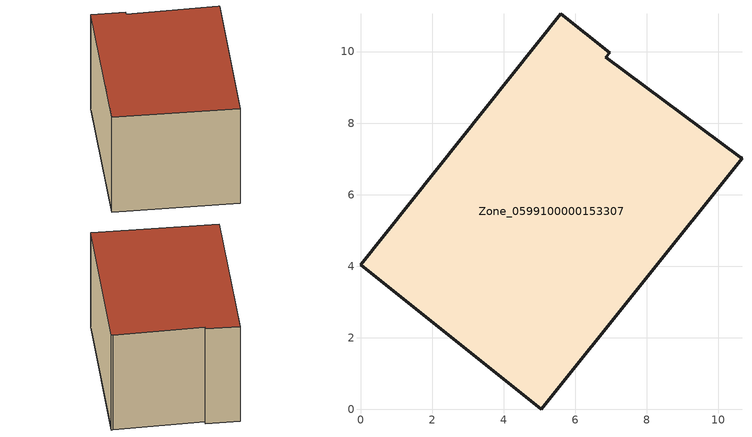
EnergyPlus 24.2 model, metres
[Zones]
Zone_0599100000153307
 floor ground (C_G): 6.86,9.84 10.62,7.04 10.66,7.01 5.05,0 0,4.04 5.6,11.06 6.96,9.97 z0.47
 wall outside (C_F): 6.96,9.97 5.6,11.06 0,4.04 5.05,0 10.66,7.01 10.62,7.04 6.86,9.84 6.96,9.97 z0.47:6.27
 roof outside (C_R): 10.62,7.04 6.86,9.84 6.96,9.97 5.6,11.06 0,4.04 5.05,0 10.66,7.01 z6.27
[BUILDING]
Pand.0599100000153307: North Axis=0; Terrain=City; Loads Convergence Tolerance Value=0.04; Temperature Convergence Tolerance Value=0.4; Solar Distribution=FullExterior; Maximum Number of Warmup Days=25; Minimum Number of Warmup Days=1
[Site:Location]
Rotterdam.The.Hague.AP_ZH_NLD Design_Conditions: Latitude=51.96; Longitude=4.45; Time Zone=1; Elevation=-4.5
[SITE:GROUNDTEMPERATURE:BUILDINGSURFACE]
18, 18, 18, 18, 18, 18, 18, 18, 18, 18, 18, 18
[MATERIAL] Thermal Absorptance=0.9; Solar Absorptance=0.7; Visible Absorptance=0.7
Name | Roughness | Thickness | Conductivity | Density | Specific Heat
G.TC.1946-1964 | MediumSmooth | 0.15 | 1 | 540 | 1210
F.TC.1946-1964 | Rough | 0.3 | 0.857143 | 1920 | 840
R.TC.1946-1964 | MediumRough | 0.2 | 0.235294 | 1500 | 1000
[CONSTRUCTION]
C_G: G.TC.1946-1964
C_F: F.TC.1946-1964
C_R: R.TC.1946-1964
[ZONE]
Zone_0599100000153307: Type=1; Multiplier=1; Ceiling Height=Autocalculate; Volume=Autocalculate; Floor Area=autocalculate; Part of Total Floor Area=Yes
[ZONEINFILTRATION:DESIGNFLOWRATE]
Infil_Zone_0599100000153307: Zone or ZoneList or Space or SpaceList=Zone_0599100000153307; Schedule=AlwaysOn; Design Flow Rate Calculation Method=Flow/Area; Flow Rate per Floor Area=0.003; Constant Term Coefficient=1; Temperature Term Coefficient=0; Velocity Term Coefficient=0; Velocity Squared Term Coefficient=0
[HVACTEMPLATE:ZONE:IDEALLOADSAIRSYSTEM]
Zone_0599100000153307: Maximum Heating Supply Air Temperature=50; Minimum Cooling Supply Air Temperature=13; Maximum Heating Supply Air Humidity Ratio=0.0156; Minimum Cooling Supply Air Humidity Ratio=0.0077; Heating Limit=NoLimit; Cooling Limit=NoLimit; Dehumidification Control Type=ConstantSensibleHeatRatio; Cooling Sensible Heat Ratio=0.7; Dehumidification Setpoint=60; Humidification Control Type=None; Humidification Setpoint=30; Outdoor Air Method=None; Outdoor Air Flow Rate per Person=0.00944; Outdoor Air Flow Rate per Zone Floor Area=0; Outdoor Air Flow Rate per Zone=0; Demand Controlled Ventilation Type=None; Outdoor Air Economizer Type=NoEconomizer; Heat Recovery Type=None; Sensible Heat Recovery Effectiveness=0.7; Latent Heat Recovery Effectiveness=0.65
[ZONECONTROL:THERMOSTAT]
ThermostatControl_Zone_0599100000153307: Zone or ZoneList=Zone_0599100000153307; Control Type Schedule=DualSetpointControlType; Control 1=Thermostat_Zone_0599100000153307; Temperature Difference Between Cutout And Setpoint=0
[THERMOSTATSETPOINT:DUALSETPOINT]
Thermostat_Zone_0599100000153307: Heating Setpoint Temperature Schedule=HeatingSetpoint_Zone_0599100000153307; Cooling Setpoint Temperature Schedule=CoolingSetpoint_Zone_0599100000153307
[SCHEDULE:COMPACT]
HeatingSetpoint_Zone_0599100000153307: Through: 12/31, For: AllDays, Until: 24:00, 21
CoolingSetpoint_Zone_0599100000153307: Through: 12/31, For: AllDays, Until: 24:00, 24
DualSetpointControlType: Through: 12/31, For: AllDays, Until: 24:00, 4
AlwaysOn: Through: 12/31, For: AllDays, Until: 24:00, 1
